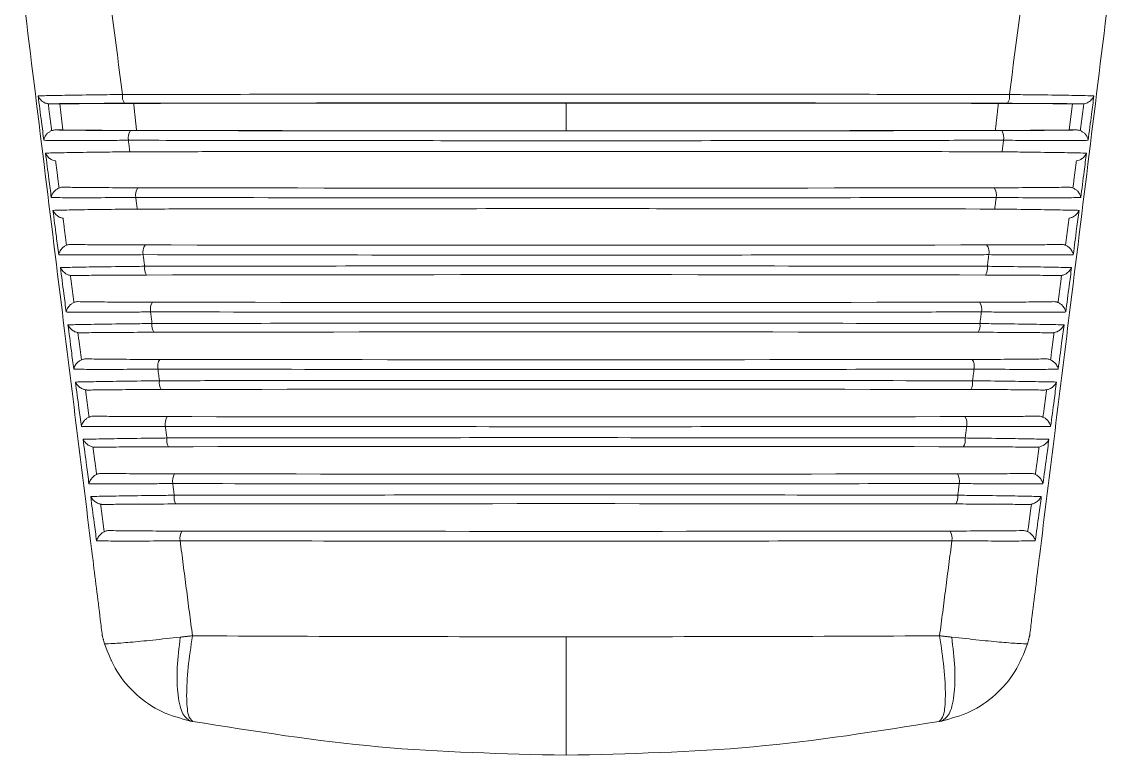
# Model space of a CAD drawing. Extents: x 12.1 to 108.7, y 1 to 80.4.
# Drawn here: x 47.274 to 48.453, y 27.571 to 28.366 of the extents above; entities that cross this region are included whole.
import ezdxf

# ---------------------------------------------------------------- set-up
doc = ezdxf.new("R2010")
doc.units = 0
doc.header["$MEASUREMENT"] = 0
doc.linetypes.add('SLD-Solid', pattern=[0])
doc.layers.add('OBJECT', color=7, linetype='CONTINUOUS')

msp = doc.modelspace()

# ---------------------------------------------------------------- linework, layer by layer
at = {"layer": 'OBJECT', "linetype": 'SLD-Solid', "lineweight": 15}
for p, q in [((47.3151, 28.2766), (47.3041, 28.2766)), ((47.3185, 28.2484), (47.3151, 28.2766)), ((48.4086, 28.2484), (48.4121, 28.2766)), ((48.4121, 28.2766), (48.4231, 28.2766)), ((47.3104, 28.2484), (47.3185, 28.2484)), ((48.4168, 28.2484), (48.4086, 28.2484))]:
    msp.add_line(p, q, dxfattribs=at)
for centre, radius, start, end in [((47.3958, 28.2847), 0.0128, 170.5657, 215.0343), ((48.3314, 28.2847), 0.0128, 324.9657, 9.4343), ((47.4039, 28.2398), 0.0146, 147.0153, 190.1327), ((48.3233, 28.2398), 0.0146, 349.8673, 32.9847), ((47.4121, 28.1778), 0.0148, 147.4683, 190.0237), ((48.3151, 28.1778), 0.0148, 349.9763, 32.5317), ((47.4203, 28.1158), 0.015, 147.9249, 189.9126), ((48.3069, 28.1158), 0.015, 350.0874, 32.0751), ((47.4203, 28.0986), 0.0133, 170.8355, 213.6273), ((48.3069, 28.0986), 0.0133, 326.3727, 9.1645), ((47.4285, 28.0539), 0.0152, 148.3852, 189.7992), ((48.2987, 28.0539), 0.0152, 350.2008, 31.6148), ((47.4284, 28.0366), 0.0135, 170.9302, 213.15), ((48.2987, 28.0366), 0.0135, 326.85, 9.0698), ((47.4367, 27.9919), 0.0154, 148.8492, 189.6836), ((48.2905, 27.9919), 0.0154, 350.3164, 31.1508), ((47.4366, 27.9746), 0.0136, 171.0274, 212.6685), ((48.2905, 27.9746), 0.0136, 327.3315, 8.9726), ((47.4449, 27.9299), 0.0156, 149.317, 189.5657), ((48.2823, 27.9299), 0.0156, 350.4343, 30.683), ((47.4448, 27.9126), 0.0138, 171.1271, 212.1828), ((48.2823, 27.9126), 0.0138, 327.8172, 8.8729), ((47.4531, 27.8679), 0.0158, 149.7885, 189.4456), ((48.274, 27.8679), 0.0158, 350.5544, 30.2115), ((47.453, 27.8505), 0.014, 171.2292, 211.693), ((48.2741, 27.8505), 0.014, 328.307, 8.7708), ((47.4614, 27.8059), 0.016, 150.2638, 189.3232), ((48.2658, 27.8059), 0.016, 350.6768, 29.7362)]:
    msp.add_arc(centre, radius, start, end, dxfattribs=at)
for centre, major_axis, start_param, end_param in [((47.8636, 28.2584), (2.2176, 0), 1.353401, 1.788192), ((47.8636, 28.2667), (2.217, 0), 4.497874, 4.926904), ((47.8636, 28.2047), (2.2137, 0), 4.501238, 4.923539), ((47.8636, 28.1427), (2.2105, 0), 4.504611, 4.920167), ((47.8636, 28.0724), (2.2078, 0), 1.363514, 1.778079), ((47.8636, 28.0807), (2.2072, 0), 4.507992, 4.916786), ((47.8636, 28.0104), (2.2046, 0), 1.366901, 1.774692), ((47.8636, 28.0187), (2.204, 0), 4.511381, 4.913397), ((47.8636, 27.9484), (2.2013, 0), 1.370296, 1.771297), ((47.8636, 27.9567), (2.2007, 0), 4.514778, 4.91), ((47.8636, 27.8864), (2.1981, 0), 1.373699, 1.767893), ((47.8636, 27.8947), (2.1975, 0), 4.518183, 4.906595), ((47.8636, 27.8244), (2.1948, 0), 1.377111, 1.764481), ((47.8636, 27.8327), (2.1942, 0), 4.521597, 4.903181)]:
    msp.add_ellipse(centre, major_axis=major_axis, ratio=0.008727, start_param=start_param, end_param=end_param, dxfattribs=at)
for points, knots in [([(47.3303, 28.696), (47.3405, 28.6167), (47.3581, 28.4803), (47.3757, 28.3439), (47.3831, 28.2868)], [0, 0, 0, 0, 0.581449, 1, 1, 1, 1]), ([(48.3968, 28.696), (48.3866, 28.6167), (48.369, 28.4803), (48.3514, 28.3439), (48.344, 28.2868)], [0, 0, 0, 0, 0.581449, 1, 1, 1, 1]), ([(47.3612, 27.7009), (47.3605, 27.7066), (47.357, 27.735), (47.3422, 27.8544), (47.3138, 28.0842), (47.2883, 28.2913), (47.274, 28.4074)], [0, 0, 0, 0, 0.024148, 0.120739, 0.507103, 1, 1, 1, 1]), ([(48.3659, 27.7009), (48.3666, 27.7066), (48.3701, 27.735), (48.3849, 27.8544), (48.4133, 28.0842), (48.4388, 28.2913), (48.4531, 28.4074)], [0, 0, 0, 0, 0.024148, 0.120739, 0.507103, 1, 1, 1, 1]), ([(47.3831, 28.2868), (47.3896, 28.2868), (47.4222, 28.2868), (47.56, 28.2871), (47.7844, 28.2873), (48.0747, 28.2872), (48.2542, 28.2869), (48.344, 28.2868)], [0, 0, 0, 0, 0.020664, 0.103331, 0.434809, 0.717404, 1, 1, 1, 1]), ([(47.2917, 28.2853), (47.2924, 28.2853), (47.2945, 28.2854), (47.3028, 28.2856), (47.3225, 28.286), (47.3524, 28.2864), (47.3742, 28.2867), (47.3831, 28.2868)], [0, 0, 0, 0, 0.0597754, 0.2071609, 0.5014118, 0.7959342, 1, 1, 1, 1]), ([(47.2917, 28.2853), (47.2917, 28.2853), (47.2921, 28.2843), (47.2932, 28.2822), (47.2958, 28.2795), (47.2992, 28.2775), (47.3016, 28.277), (47.3027, 28.2767)], [0, 0, 0, 0, 0.0077445, 0.250695, 0.5703544, 0.8072084, 1, 1, 1, 1]), ([(47.2979, 28.2372), (47.2971, 28.2438), (47.295, 28.2599), (47.2929, 28.2759), (47.2917, 28.2853)], [0, 0, 0, 0, 0.4125571, 1, 1, 1, 1]), ([(47.3853, 28.2773), (47.3734, 28.2773), (47.3498, 28.2772), (47.3201, 28.277), (47.3095, 28.2768), (47.3041, 28.2766)], [0, 0, 0, 0, 0.324207, 0.64849, 1, 1, 1, 1]), ([(47.3151, 28.2766), (47.3226, 28.2767), (47.3377, 28.2769), (47.3677, 28.2771), (47.3879, 28.2772), (47.3952, 28.2772)], [0, 0, 0, 0, 0.390004, 0.779955, 1, 1, 1, 1]), ([(47.8636, 28.2776), (47.7848, 28.2776), (47.6273, 28.2776), (47.4725, 28.2773), (47.3952, 28.2772)], [0, 0, 0, 0, 0.5004912, 1, 1, 1, 1]), ([(47.8636, 28.2776), (47.9424, 28.2776), (48.0999, 28.2776), (48.2547, 28.2773), (48.332, 28.2772)], [0, 0, 0, 0, 0.500491, 1, 1, 1, 1]), ([(48.4121, 28.2766), (48.4045, 28.2767), (48.3894, 28.2769), (48.3594, 28.2771), (48.3392, 28.2772), (48.332, 28.2772)], [0, 0, 0, 0, 0.390004, 0.779955, 1, 1, 1, 1]), ([(48.4231, 28.2766), (48.4182, 28.2767), (48.4084, 28.2769), (48.3797, 28.2772), (48.3549, 28.2772), (48.3419, 28.2773)], [0, 0, 0, 0, 0.320862, 0.641681, 1, 1, 1, 1]), ([(48.344, 28.2868), (48.3505, 28.2867), (48.37, 28.2865), (48.3991, 28.2861), (48.4221, 28.2857), (48.4321, 28.2854), (48.4348, 28.2853), (48.4354, 28.2853)], [0, 0, 0, 0, 0.147376, 0.444496, 0.741154, 0.940222, 1, 1, 1, 1]), ([(48.4245, 28.2767), (48.4245, 28.2767), (48.424, 28.2767), (48.4235, 28.2767), (48.4231, 28.2766)], [0, 0, 0, 0, 0.020265, 1, 1, 1, 1]), ([(48.4245, 28.2767), (48.4255, 28.277), (48.4279, 28.2775), (48.4313, 28.2795), (48.434, 28.2822), (48.4351, 28.2843), (48.4354, 28.2853), (48.4354, 28.2853)], [0, 0, 0, 0, 0.192792, 0.429646, 0.749305, 0.992256, 1, 1, 1, 1]), ([(48.4354, 28.2853), (48.4346, 28.2787), (48.4325, 28.2627), (48.4304, 28.2466), (48.4292, 28.2372)], [0, 0, 0, 0, 0.412557, 1, 1, 1, 1]), ([(47.3064, 28.2477), (47.3054, 28.2472), (47.3035, 28.2462), (47.3008, 28.2438), (47.2988, 28.2408), (47.2981, 28.2384), (47.2979, 28.2373), (47.2979, 28.2372)], [0, 0, 0, 0, 0.199298, 0.397083, 0.7009, 0.992023, 1, 1, 1, 1]), ([(47.3064, 28.2477), (47.3075, 28.248), (47.3088, 28.2484), (47.3102, 28.2484), (47.3104, 28.2484)], [0, 0, 0, 0, 0.843628, 1, 1, 1, 1]), ([(47.3104, 28.2484), (47.3155, 28.2483), (47.3256, 28.2481), (47.3545, 28.2479), (47.3789, 28.2478), (47.3916, 28.2478)], [0, 0, 0, 0, 0.324373, 0.64869, 1, 1, 1, 1]), ([(47.3984, 28.2479), (47.3855, 28.2479), (47.3596, 28.248), (47.3332, 28.2482), (47.3223, 28.2483), (47.3185, 28.2484)], [0, 0, 0, 0, 0.396562, 0.793191, 1, 1, 1, 1]), ([(47.3984, 28.2479), (47.4917, 28.2477), (47.6456, 28.2475), (47.802, 28.2475), (47.8636, 28.2474)], [0, 0, 0, 0, 0.605766, 1, 1, 1, 1]), ([(48.3287, 28.2479), (48.2355, 28.2477), (48.0815, 28.2475), (47.9252, 28.2475), (47.8636, 28.2474)], [0, 0, 0, 0, 0.605766, 1, 1, 1, 1]), ([(48.3287, 28.2479), (48.3417, 28.2479), (48.3676, 28.248), (48.394, 28.2482), (48.4049, 28.2483), (48.4086, 28.2484)], [0, 0, 0, 0, 0.396562, 0.793191, 1, 1, 1, 1]), ([(48.3355, 28.2478), (48.3474, 28.2478), (48.3711, 28.2479), (48.4007, 28.2481), (48.4113, 28.2483), (48.4168, 28.2484)], [0, 0, 0, 0, 0.327832, 0.655734, 1, 1, 1, 1]), ([(48.4168, 28.2484), (48.418, 28.2483), (48.4193, 28.2482), (48.4206, 28.2477), (48.4207, 28.2477)], [0, 0, 0, 0, 0.904059, 1, 1, 1, 1]), ([(48.4292, 28.2372), (48.4292, 28.2373), (48.4291, 28.2384), (48.4284, 28.2408), (48.4264, 28.2438), (48.4237, 28.2462), (48.4217, 28.2472), (48.4207, 28.2477)], [0, 0, 0, 0, 0.0079767, 0.2990998, 0.6029168, 0.8007023, 1, 1, 1, 1]), ([(47.3895, 28.2372), (47.383, 28.2372), (47.3635, 28.237), (47.3342, 28.2369), (47.3113, 28.237), (47.3014, 28.2371), (47.2986, 28.2372), (47.2979, 28.2372)], [0, 0, 0, 0, 0.148503, 0.448596, 0.748256, 0.940444, 1, 1, 1, 1]), ([(48.3376, 28.2372), (48.3311, 28.2372), (48.2985, 28.2372), (48.1607, 28.2369), (47.9383, 28.2367), (47.6525, 28.2368), (47.4772, 28.2371), (47.3895, 28.2372)], [0, 0, 0, 0, 0.020947, 0.104745, 0.44076, 0.72038, 1, 1, 1, 1]), ([(48.4292, 28.2372), (48.4286, 28.2372), (48.4263, 28.2371), (48.4177, 28.237), (48.3976, 28.2369), (48.3677, 28.237), (48.3462, 28.2372), (48.3376, 28.2372)], [0, 0, 0, 0, 0.059553, 0.208066, 0.505163, 0.802607, 1, 1, 1, 1]), ([(47.2997, 28.2233), (47.3004, 28.2233), (47.3027, 28.2234), (47.3113, 28.2236), (47.3314, 28.224), (47.3612, 28.2244), (47.3826, 28.2247), (47.3911, 28.2248)], [0, 0, 0, 0, 0.059495, 0.208459, 0.505892, 0.803608, 1, 1, 1, 1]), ([(47.2997, 28.2233), (47.2998, 28.2233), (47.3001, 28.2224), (47.3012, 28.2203), (47.3037, 28.2177), (47.3072, 28.2155), (47.3096, 28.215), (47.3107, 28.2148)], [0, 0, 0, 0, 0.007812, 0.231081, 0.559204, 0.802812, 1, 1, 1, 1]), ([(47.306, 28.1752), (47.3051, 28.1818), (47.303, 28.1979), (47.301, 28.2139), (47.2997, 28.2233)], [0, 0, 0, 0, 0.412528, 1, 1, 1, 1]), ([(47.3911, 28.2248), (47.3976, 28.2248), (47.4302, 28.2248), (47.5681, 28.2251), (47.7899, 28.2252), (48.0746, 28.2252), (48.2489, 28.2249), (48.336, 28.2248)], [0, 0, 0, 0, 0.021019, 0.105106, 0.44228, 0.72114, 1, 1, 1, 1]), ([(48.336, 28.2248), (48.3425, 28.2247), (48.362, 28.2244), (48.3912, 28.224), (48.414, 28.2237), (48.424, 28.2234), (48.4268, 28.2233), (48.4274, 28.2233)], [0, 0, 0, 0, 0.1489543, 0.4492607, 0.7491001, 0.9405021, 1, 1, 1, 1]), ([(48.4165, 28.2148), (48.4176, 28.215), (48.42, 28.2155), (48.4234, 28.2177), (48.426, 28.2203), (48.4271, 28.2224), (48.4274, 28.2233), (48.4274, 28.2233)], [0, 0, 0, 0, 0.197188, 0.440796, 0.768919, 0.992188, 1, 1, 1, 1]), ([(48.4274, 28.2233), (48.4266, 28.2167), (48.4245, 28.2007), (48.4224, 28.1846), (48.4212, 28.1752)], [0, 0, 0, 0, 0.412528, 1, 1, 1, 1]), ([(47.3144, 28.1856), (47.3134, 28.1851), (47.3113, 28.184), (47.3084, 28.1812), (47.3067, 28.1782), (47.3061, 28.1761), (47.306, 28.1753), (47.306, 28.1752)], [0, 0, 0, 0, 0.203476, 0.450054, 0.773099, 0.991938, 1, 1, 1, 1]), ([(47.3144, 28.1856), (47.3156, 28.1859), (47.3169, 28.1864), (47.3183, 28.1864), (47.3186, 28.1864)], [0, 0, 0, 0, 0.835977, 1, 1, 1, 1]), ([(47.3186, 28.1864), (47.3238, 28.1863), (47.3343, 28.1861), (47.3633, 28.1859), (47.3873, 28.1858), (47.3996, 28.1858)], [0, 0, 0, 0, 0.3284365, 0.6568141, 1, 1, 1, 1]), ([(48.3275, 28.1858), (48.3394, 28.1858), (48.3632, 28.1859), (48.3924, 28.1861), (48.4032, 28.1863), (48.4086, 28.1864)], [0, 0, 0, 0, 0.331872, 0.663815, 1, 1, 1, 1]), ([(48.4086, 28.1864), (48.4098, 28.1863), (48.4112, 28.1862), (48.4125, 28.1857), (48.4127, 28.1856)], [0, 0, 0, 0, 0.873708, 1, 1, 1, 1]), ([(48.4212, 28.1752), (48.4212, 28.1753), (48.421, 28.1763), (48.4204, 28.1786), (48.4184, 28.1816), (48.4157, 28.1841), (48.4137, 28.1851), (48.4127, 28.1856)], [0, 0, 0, 0, 0.00806, 0.282725, 0.593802, 0.796123, 1, 1, 1, 1]), ([(47.3975, 28.1752), (47.391, 28.1752), (47.3715, 28.1751), (47.3422, 28.1749), (47.3194, 28.175), (47.3095, 28.1751), (47.3067, 28.1752), (47.306, 28.1752)], [0, 0, 0, 0, 0.1501359, 0.4535307, 0.7564878, 0.9407209, 1, 1, 1, 1]), ([(48.3296, 28.1752), (48.3231, 28.1752), (48.2905, 28.1752), (48.1525, 28.175), (47.9328, 28.1748), (47.6526, 28.1749), (47.4825, 28.1751), (47.3975, 28.1752)], [0, 0, 0, 0, 0.021311, 0.106568, 0.448432, 0.724216, 1, 1, 1, 1]), ([(48.4212, 28.1752), (48.4205, 28.1752), (48.4181, 28.1751), (48.4092, 28.175), (48.3887, 28.1749), (48.3589, 28.175), (48.3378, 28.1752), (48.3296, 28.1752)], [0, 0, 0, 0, 0.059276, 0.209421, 0.509831, 0.810598, 1, 1, 1, 1]), ([(47.3078, 28.1613), (47.3085, 28.1613), (47.3109, 28.1614), (47.3198, 28.1616), (47.3403, 28.162), (47.3701, 28.1624), (47.3911, 28.1626), (47.3991, 28.1627)], [0, 0, 0, 0, 0.059218, 0.209832, 0.510595, 0.811653, 1, 1, 1, 1]), ([(47.3078, 28.1613), (47.3078, 28.1613), (47.3081, 28.1605), (47.3092, 28.1585), (47.3117, 28.1558), (47.3151, 28.1536), (47.3176, 28.153), (47.3187, 28.1528)], [0, 0, 0, 0, 0.0078827, 0.210618, 0.5474526, 0.7981654, 1, 1, 1, 1]), ([(47.3141, 28.1132), (47.3132, 28.1198), (47.3111, 28.1359), (47.309, 28.1519), (47.3078, 28.1613)], [0, 0, 0, 0, 0.412497, 1, 1, 1, 1]), ([(47.3991, 28.1627), (47.4057, 28.1627), (47.4383, 28.1628), (47.5762, 28.163), (47.7954, 28.1632), (48.0746, 28.1631), (48.2435, 28.1629), (48.328, 28.1627)], [0, 0, 0, 0, 0.021386, 0.106942, 0.450009, 0.725005, 1, 1, 1, 1]), ([(48.328, 28.1627), (48.3345, 28.1627), (48.354, 28.1624), (48.3833, 28.162), (48.4059, 28.1616), (48.4158, 28.1614), (48.4187, 28.1613), (48.4194, 28.1613)], [0, 0, 0, 0, 0.150605, 0.454244, 0.75741, 0.940779, 1, 1, 1, 1]), ([(48.4085, 28.1528), (48.4096, 28.153), (48.412, 28.1536), (48.4155, 28.1558), (48.418, 28.1585), (48.419, 28.1605), (48.4193, 28.1613), (48.4194, 28.1613)], [0, 0, 0, 0, 0.201835, 0.452547, 0.789382, 0.992117, 1, 1, 1, 1]), ([(48.4194, 28.1613), (48.4185, 28.1547), (48.4164, 28.1387), (48.4143, 28.1226), (48.4131, 28.1132)], [0, 0, 0, 0, 0.412497, 1, 1, 1, 1]), ([(47.3225, 28.1235), (47.3215, 28.123), (47.3193, 28.1219), (47.3165, 28.1191), (47.3147, 28.1161), (47.3142, 28.114), (47.3141, 28.1133), (47.3141, 28.1132)], [0, 0, 0, 0, 0.207488, 0.460443, 0.790805, 0.99185, 1, 1, 1, 1]), ([(47.3225, 28.1235), (47.3225, 28.1235), (47.3236, 28.124), (47.3251, 28.1244), (47.3266, 28.1244), (47.3268, 28.1244)], [0, 0, 0, 0, 0.0224973, 0.8280924, 1, 1, 1, 1]), ([(47.3268, 28.1244), (47.3322, 28.1243), (47.3431, 28.1241), (47.3721, 28.1239), (47.3957, 28.1238), (47.4076, 28.1238)], [0, 0, 0, 0, 0.332714, 0.665366, 1, 1, 1, 1]), ([(48.3196, 28.1238), (48.3315, 28.1238), (48.3553, 28.1239), (48.3842, 28.1241), (48.395, 28.1243), (48.4003, 28.1244)], [0, 0, 0, 0, 0.336123, 0.672318, 1, 1, 1, 1]), ([(48.4003, 28.1244), (48.4016, 28.1243), (48.4031, 28.1242), (48.4045, 28.1236), (48.4047, 28.1235)], [0, 0, 0, 0, 0.845441, 1, 1, 1, 1]), ([(48.4131, 28.1132), (48.4131, 28.1133), (48.413, 28.114), (48.4124, 28.1161), (48.4107, 28.1191), (48.4079, 28.1219), (48.4057, 28.123), (48.4047, 28.1235)], [0, 0, 0, 0, 0.00815, 0.206907, 0.537753, 0.791262, 1, 1, 1, 1]), ([(47.4055, 28.1133), (47.399, 28.1132), (47.3795, 28.1131), (47.3501, 28.113), (47.3276, 28.113), (47.3176, 28.1131), (47.3148, 28.1132), (47.3141, 28.1132)], [0, 0, 0, 0, 0.1518446, 0.4586955, 0.7651034, 0.9409947, 1, 1, 1, 1]), ([(48.3216, 28.1133), (48.3151, 28.1133), (48.2825, 28.1132), (48.1444, 28.113), (47.9274, 28.1128), (47.6526, 28.1129), (47.4879, 28.1131), (47.4055, 28.1133)], [0, 0, 0, 0, 0.0216883, 0.1084547, 0.4563731, 0.7281866, 1, 1, 1, 1]), ([(48.4131, 28.1132), (48.4124, 28.1132), (48.4098, 28.1131), (48.4007, 28.113), (48.3797, 28.113), (48.35, 28.1131), (48.3293, 28.1132), (48.3216, 28.1133)], [0, 0, 0, 0, 0.059002, 0.210856, 0.514734, 0.81898, 1, 1, 1, 1]), ([(47.3159, 28.0993), (47.3166, 28.0993), (47.3192, 28.0994), (47.3283, 28.0996), (47.3493, 28.1), (47.3789, 28.1004), (47.3995, 28.1006), (47.4071, 28.1007)], [0, 0, 0, 0, 0.058943, 0.211285, 0.515535, 0.820092, 1, 1, 1, 1]), ([(47.3159, 28.0993), (47.3159, 28.0993), (47.3162, 28.0986), (47.3172, 28.0966), (47.3196, 28.094), (47.3232, 28.0917), (47.3256, 28.0911), (47.3267, 28.0908)], [0, 0, 0, 0, 0.007956, 0.189278, 0.535067, 0.793252, 1, 1, 1, 1]), ([(47.3222, 28.0512), (47.3213, 28.0578), (47.3192, 28.0739), (47.3171, 28.0899), (47.3159, 28.0993)], [0, 0, 0, 0, 0.412464, 1, 1, 1, 1]), ([(47.4071, 28.1007), (47.4137, 28.1007), (47.4463, 28.1008), (47.5844, 28.101), (47.8009, 28.1012), (48.0745, 28.1011), (48.2382, 28.1008), (48.32, 28.1007)], [0, 0, 0, 0, 0.021766, 0.108843, 0.45801, 0.729005, 1, 1, 1, 1]), ([(48.32, 28.1007), (48.3265, 28.1006), (48.346, 28.1004), (48.3754, 28.1), (48.3978, 28.0996), (48.4077, 28.0994), (48.4105, 28.0993), (48.4113, 28.0993)], [0, 0, 0, 0, 0.152333, 0.459461, 0.766109, 0.941054, 1, 1, 1, 1]), ([(48.4004, 28.0908), (48.4015, 28.0911), (48.404, 28.0917), (48.4075, 28.094), (48.4099, 28.0966), (48.411, 28.0986), (48.4112, 28.0993), (48.4113, 28.0993)], [0, 0, 0, 0, 0.206748, 0.464933, 0.810722, 0.992044, 1, 1, 1, 1]), ([(48.4113, 28.0993), (48.4104, 28.0927), (48.4083, 28.0767), (48.4062, 28.0606), (48.405, 28.0512)], [0, 0, 0, 0, 0.412464, 1, 1, 1, 1]), ([(47.4092, 28.0912), (47.3973, 28.0912), (47.3736, 28.0911), (47.3447, 28.0909), (47.3339, 28.0907), (47.3286, 28.0906)], [0, 0, 0, 0, 0.336461, 0.673003, 1, 1, 1, 1]), ([(48.3985, 28.0906), (48.3931, 28.0907), (48.3822, 28.0909), (48.3533, 28.0911), (48.3297, 28.0912), (48.318, 28.0912)], [0, 0, 0, 0, 0.333137, 0.666224, 1, 1, 1, 1]), ([(48.4004, 28.0908), (48.4003, 28.0908), (48.3996, 28.0907), (48.399, 28.0907), (48.3985, 28.0906)], [0, 0, 0, 0, 0.214161, 1, 1, 1, 1]), ([(47.3306, 28.0615), (47.3296, 28.0609), (47.3274, 28.0598), (47.3245, 28.0569), (47.3228, 28.054), (47.3223, 28.052), (47.3222, 28.0513), (47.3222, 28.0512)], [0, 0, 0, 0, 0.211698, 0.471304, 0.809147, 0.991758, 1, 1, 1, 1]), ([(47.4135, 28.0513), (47.4071, 28.0512), (47.3875, 28.0511), (47.358, 28.051), (47.3357, 28.051), (47.3258, 28.0511), (47.3229, 28.0512), (47.3222, 28.0512)], [0, 0, 0, 0, 0.153635, 0.464106, 0.774128, 0.941266, 1, 1, 1, 1]), ([(47.3306, 28.0615), (47.3306, 28.0615), (47.3318, 28.062), (47.3333, 28.0624), (47.3348, 28.0624), (47.3351, 28.0624)], [0, 0, 0, 0, 0.043931, 0.819919, 1, 1, 1, 1]), ([(47.3351, 28.0624), (47.3407, 28.0623), (47.3519, 28.0621), (47.381, 28.0619), (47.4042, 28.0618), (47.4156, 28.0618)], [0, 0, 0, 0, 0.337221, 0.67438, 1, 1, 1, 1]), ([(48.3136, 28.0513), (48.3071, 28.0513), (48.2744, 28.0512), (48.1363, 28.051), (47.9219, 28.0508), (47.6527, 28.0509), (47.4933, 28.0512), (47.4135, 28.0513)], [0, 0, 0, 0, 0.022079, 0.110408, 0.464597, 0.732298, 1, 1, 1, 1]), ([(48.3116, 28.0618), (48.3235, 28.0618), (48.3473, 28.0619), (48.376, 28.0621), (48.3868, 28.0623), (48.3921, 28.0624)], [0, 0, 0, 0, 0.340601, 0.681276, 1, 1, 1, 1]), ([(48.405, 28.0512), (48.4042, 28.0512), (48.4015, 28.0511), (48.3921, 28.051), (48.3707, 28.051), (48.3411, 28.0511), (48.3209, 28.0512), (48.3136, 28.0513)], [0, 0, 0, 0, 0.0587313, 0.2123743, 0.5198866, 0.8277774, 1, 1, 1, 1]), ([(48.3921, 28.0624), (48.3934, 28.0623), (48.3949, 28.0622), (48.3963, 28.0616), (48.3966, 28.0615)], [0, 0, 0, 0, 0.81911, 1, 1, 1, 1]), ([(48.405, 28.0512), (48.405, 28.0513), (48.4048, 28.052), (48.4043, 28.0539), (48.4026, 28.0569), (48.3998, 28.0597), (48.3976, 28.0609), (48.3966, 28.0615)], [0, 0, 0, 0, 0.008242, 0.187016, 0.525647, 0.786187, 1, 1, 1, 1]), ([(47.324, 28.0373), (47.3248, 28.0373), (47.3275, 28.0374), (47.3369, 28.0376), (47.3583, 28.038), (47.3878, 28.0384), (47.408, 28.0386), (47.4152, 28.0387)], [0, 0, 0, 0, 0.058671, 0.212823, 0.520728, 0.828954, 1, 1, 1, 1]), ([(47.324, 28.0373), (47.324, 28.0373), (47.3243, 28.0367), (47.3253, 28.0348), (47.3276, 28.0322), (47.3312, 28.0298), (47.3337, 28.0291), (47.3348, 28.0288)], [0, 0, 0, 0, 0.008033, 0.167032, 0.522009, 0.788055, 1, 1, 1, 1]), ([(47.3304, 27.9892), (47.3295, 27.9958), (47.3274, 28.0119), (47.3253, 28.0279), (47.324, 28.0373)], [0, 0, 0, 0, 0.41243, 1, 1, 1, 1]), ([(47.4172, 28.0292), (47.4053, 28.0292), (47.3815, 28.0291), (47.353, 28.0289), (47.3421, 28.0287), (47.3369, 28.0286)], [0, 0, 0, 0, 0.340986, 0.682054, 1, 1, 1, 1]), ([(47.4152, 28.0387), (47.4217, 28.0387), (47.4544, 28.0388), (47.5925, 28.039), (47.8064, 28.0391), (48.0745, 28.0391), (48.2328, 28.0388), (48.312, 28.0387)], [0, 0, 0, 0, 0.02216, 0.110812, 0.466297, 0.733148, 1, 1, 1, 1]), ([(48.3902, 28.0286), (48.3846, 28.0287), (48.3734, 28.0289), (48.3444, 28.0291), (48.3213, 28.0292), (48.31, 28.0292)], [0, 0, 0, 0, 0.3376749, 0.6752967, 1, 1, 1, 1]), ([(48.312, 28.0387), (48.3185, 28.0386), (48.338, 28.0384), (48.3674, 28.038), (48.3897, 28.0376), (48.3995, 28.0374), (48.4024, 28.0373), (48.4031, 28.0373)], [0, 0, 0, 0, 0.1541433, 0.4649259, 0.7752227, 0.941326, 1, 1, 1, 1]), ([(48.3923, 28.0288), (48.3921, 28.0288), (48.3915, 28.0287), (48.3908, 28.0287), (48.3902, 28.0286)], [0, 0, 0, 0, 0.25744, 1, 1, 1, 1]), ([(48.3923, 28.0288), (48.3934, 28.0291), (48.396, 28.0298), (48.3995, 28.0322), (48.4019, 28.0348), (48.4029, 28.0367), (48.4031, 28.0373), (48.4031, 28.0373)], [0, 0, 0, 0, 0.211945, 0.477991, 0.832968, 0.991967, 1, 1, 1, 1]), ([(48.4031, 28.0373), (48.4023, 28.0307), (48.4001, 28.0147), (48.398, 27.9986), (48.3968, 27.9892)], [0, 0, 0, 0, 0.41243, 1, 1, 1, 1]), ([(47.3387, 27.9994), (47.3377, 27.9989), (47.3355, 27.9976), (47.3326, 27.9947), (47.331, 27.9918), (47.3305, 27.9899), (47.3304, 27.9893), (47.3304, 27.9892)], [0, 0, 0, 0, 0.216117, 0.482661, 0.828146, 0.991661, 1, 1, 1, 1]), ([(47.3387, 27.9994), (47.3388, 27.9994), (47.34, 28), (47.3416, 28.0003), (47.3431, 28.0004), (47.3434, 28.0004)], [0, 0, 0, 0, 0.063516, 0.811443, 1, 1, 1, 1]), ([(47.3434, 28.0004), (47.3492, 28.0003), (47.3608, 28.0001), (47.3899, 27.9999), (47.4126, 27.9998), (47.4235, 27.9998)], [0, 0, 0, 0, 0.341978, 0.683892, 1, 1, 1, 1]), ([(48.3036, 27.9998), (48.3155, 27.9998), (48.3394, 27.9999), (48.3677, 28.0001), (48.3786, 28.0003), (48.3838, 28.0004)], [0, 0, 0, 0, 0.345325, 0.690725, 1, 1, 1, 1]), ([(48.3838, 28.0004), (48.3851, 28.0003), (48.3867, 28.0002), (48.3882, 27.9995), (48.3885, 27.9994)], [0, 0, 0, 0, 0.794582, 1, 1, 1, 1]), ([(48.3968, 27.9892), (48.3968, 27.9893), (48.3967, 27.9899), (48.3962, 27.9918), (48.3945, 27.9947), (48.3917, 27.9976), (48.3895, 27.9988), (48.3885, 27.9994)], [0, 0, 0, 0, 0.008339, 0.166404, 0.51297, 0.780848, 1, 1, 1, 1]), ([(47.4215, 27.9893), (47.4151, 27.9892), (47.3954, 27.9891), (47.3659, 27.989), (47.3439, 27.989), (47.334, 27.9892), (47.3311, 27.9892), (47.3304, 27.9892)], [0, 0, 0, 0, 0.155511, 0.469779, 0.783591, 0.941534, 1, 1, 1, 1]), ([(48.3056, 27.9893), (48.2991, 27.9893), (48.2664, 27.9892), (48.1282, 27.989), (47.9164, 27.9889), (47.6527, 27.9889), (47.4986, 27.9892), (47.4215, 27.9893)], [0, 0, 0, 0, 0.0224838, 0.112433, 0.473119, 0.7365595, 1, 1, 1, 1]), ([(48.3968, 27.9892), (48.396, 27.9892), (48.3932, 27.9892), (48.3835, 27.989), (48.3617, 27.989), (48.3322, 27.9891), (48.3124, 27.9892), (48.3056, 27.9893)], [0, 0, 0, 0, 0.058463, 0.213983, 0.525307, 0.837021, 1, 1, 1, 1]), ([(47.3322, 27.9753), (47.333, 27.9753), (47.3358, 27.9754), (47.3456, 27.9756), (47.3673, 27.976), (47.3967, 27.9764), (47.4164, 27.9766), (47.4232, 27.9767)], [0, 0, 0, 0, 0.058402, 0.214452, 0.526193, 0.838268, 1, 1, 1, 1]), ([(47.3322, 27.9753), (47.3322, 27.9753), (47.3324, 27.9748), (47.3334, 27.9729), (47.3357, 27.9704), (47.3393, 27.9679), (47.3418, 27.9672), (47.343, 27.9669)], [0, 0, 0, 0, 0.008114, 0.14385, 0.508241, 0.782554, 1, 1, 1, 1]), ([(47.3386, 27.9272), (47.3377, 27.9338), (47.3356, 27.9499), (47.3334, 27.9659), (47.3322, 27.9753)], [0, 0, 0, 0, 0.412394, 1, 1, 1, 1]), ([(47.4232, 27.9767), (47.4297, 27.9767), (47.4624, 27.9768), (47.6006, 27.977), (47.8119, 27.9771), (48.0744, 27.977), (48.2275, 27.9768), (48.304, 27.9767)], [0, 0, 0, 0, 0.0225677, 0.1128523, 0.4748855, 0.7374427, 1, 1, 1, 1]), ([(48.304, 27.9767), (48.3105, 27.9766), (48.3301, 27.9764), (48.3595, 27.976), (48.3815, 27.9756), (48.3913, 27.9754), (48.3942, 27.9753), (48.3949, 27.9753)], [0, 0, 0, 0, 0.156042, 0.470658, 0.784781, 0.941595, 1, 1, 1, 1]), ([(48.3842, 27.9669), (48.3853, 27.9672), (48.3879, 27.9679), (48.3915, 27.9704), (48.3937, 27.9729), (48.3947, 27.9748), (48.3949, 27.9753), (48.3949, 27.9753)], [0, 0, 0, 0, 0.2174464, 0.4917592, 0.85615, 0.9918861, 1, 1, 1, 1]), ([(48.3949, 27.9753), (48.3941, 27.9687), (48.392, 27.9527), (48.3898, 27.9366), (48.3886, 27.9272)], [0, 0, 0, 0, 0.412394, 1, 1, 1, 1]), ([(47.4252, 27.9672), (47.4133, 27.9672), (47.3895, 27.9671), (47.3613, 27.9669), (47.3504, 27.9667), (47.3452, 27.9666)], [0, 0, 0, 0, 0.3457611, 0.6916049, 1, 1, 1, 1]), ([(48.3819, 27.9666), (48.3761, 27.9667), (48.3645, 27.9669), (48.3355, 27.9671), (48.3128, 27.9672), (48.302, 27.9672)], [0, 0, 0, 0, 0.342466, 0.684876, 1, 1, 1, 1]), ([(48.3842, 27.9669), (48.384, 27.9668), (48.3832, 27.9667), (48.3825, 27.9667), (48.3819, 27.9666)], [0, 0, 0, 0, 0.293665, 1, 1, 1, 1]), ([(47.3469, 27.9373), (47.3459, 27.9368), (47.3436, 27.9355), (47.3408, 27.9325), (47.3392, 27.9297), (47.3387, 27.9278), (47.3386, 27.9273), (47.3386, 27.9272)], [0, 0, 0, 0, 0.220758, 0.494543, 0.847827, 0.99156, 1, 1, 1, 1]), ([(47.3469, 27.9373), (47.347, 27.9374), (47.3482, 27.9379), (47.3499, 27.9383), (47.3514, 27.9384), (47.3517, 27.9384)], [0, 0, 0, 0, 0.081377, 0.802653, 1, 1, 1, 1]), ([(47.3517, 27.9384), (47.3577, 27.9383), (47.3697, 27.9381), (47.3988, 27.9379), (47.4211, 27.9379), (47.4315, 27.9378)], [0, 0, 0, 0, 0.347005, 0.693943, 1, 1, 1, 1]), ([(48.2956, 27.9378), (48.3076, 27.9379), (48.3315, 27.9379), (48.3594, 27.9381), (48.3704, 27.9383), (48.3754, 27.9384)], [0, 0, 0, 0, 0.350315, 0.700707, 1, 1, 1, 1]), ([(48.3754, 27.9384), (48.3767, 27.9383), (48.3784, 27.9381), (48.3799, 27.9375), (48.3803, 27.9373)], [0, 0, 0, 0, 0.771743, 1, 1, 1, 1]), ([(48.3886, 27.9272), (48.3886, 27.9273), (48.3885, 27.9278), (48.388, 27.9296), (48.3864, 27.9325), (48.3836, 27.9355), (48.3813, 27.9368), (48.3803, 27.9373)], [0, 0, 0, 0, 0.00844, 0.145047, 0.499694, 0.77523, 1, 1, 1, 1]), ([(47.4296, 27.9273), (47.4231, 27.9273), (47.4034, 27.9271), (47.3739, 27.927), (47.352, 27.927), (47.3422, 27.9272), (47.3394, 27.9272), (47.3386, 27.9272)], [0, 0, 0, 0, 0.1574812, 0.475733, 0.7935242, 0.9417988, 1, 1, 1, 1]), ([(48.2976, 27.9273), (48.2911, 27.9273), (48.2583, 27.9272), (48.1201, 27.927), (47.9109, 27.9269), (47.6528, 27.927), (47.504, 27.9272), (47.4296, 27.9273)], [0, 0, 0, 0, 0.022904, 0.114532, 0.481956, 0.740978, 1, 1, 1, 1]), ([(48.3886, 27.9272), (48.3878, 27.9272), (48.3848, 27.9272), (48.3748, 27.927), (48.3526, 27.927), (48.3233, 27.9271), (48.3039, 27.9273), (48.2976, 27.9273)], [0, 0, 0, 0, 0.058198, 0.215687, 0.5310141, 0.8467421, 1, 1, 1, 1]), ([(47.3404, 27.9133), (47.3412, 27.9133), (47.3442, 27.9134), (47.3543, 27.9136), (47.3764, 27.914), (47.4057, 27.9144), (47.4249, 27.9146), (47.4312, 27.9147)], [0, 0, 0, 0, 0.058136, 0.2161789, 0.5319488, 0.8480674, 1, 1, 1, 1]), ([(47.3404, 27.9133), (47.3404, 27.9133), (47.3406, 27.9129), (47.3416, 27.9111), (47.3438, 27.9085), (47.3474, 27.906), (47.35, 27.9052), (47.3511, 27.9049)], [0, 0, 0, 0, 0.008198, 0.119701, 0.493719, 0.776727, 1, 1, 1, 1]), ([(47.3468, 27.8652), (47.3459, 27.8718), (47.3438, 27.8879), (47.3417, 27.9039), (47.3404, 27.9133)], [0, 0, 0, 0, 0.412356, 1, 1, 1, 1]), ([(47.4312, 27.9147), (47.4377, 27.9147), (47.4704, 27.9147), (47.6087, 27.915), (47.8173, 27.9151), (48.0744, 27.915), (48.2221, 27.9148), (48.296, 27.9147)], [0, 0, 0, 0, 0.022991, 0.114968, 0.483793, 0.741897, 1, 1, 1, 1]), ([(48.296, 27.9147), (48.3025, 27.9146), (48.3221, 27.9144), (48.3516, 27.914), (48.3733, 27.9136), (48.3831, 27.9134), (48.3859, 27.9133), (48.3867, 27.9133)], [0, 0, 0, 0, 0.158035, 0.476676, 0.794816, 0.941861, 1, 1, 1, 1]), ([(48.376, 27.9049), (48.3772, 27.9052), (48.3798, 27.906), (48.3834, 27.9085), (48.3856, 27.9111), (48.3865, 27.9129), (48.3867, 27.9133), (48.3867, 27.9133)], [0, 0, 0, 0, 0.223273, 0.506281, 0.880299, 0.991802, 1, 1, 1, 1]), ([(48.3867, 27.9133), (48.3859, 27.9067), (48.3837, 27.8907), (48.3816, 27.8746), (48.3803, 27.8652)], [0, 0, 0, 0, 0.4123561, 1, 1, 1, 1]), ([(47.4331, 27.9052), (47.4212, 27.9052), (47.3974, 27.9051), (47.3695, 27.9049), (47.3586, 27.9047), (47.3536, 27.9046)], [0, 0, 0, 0, 0.350806, 0.701696, 1, 1, 1, 1]), ([(48.3736, 27.9046), (48.3676, 27.9047), (48.3555, 27.9049), (48.3266, 27.9051), (48.3044, 27.9052), (48.294, 27.9052)], [0, 0, 0, 0, 0.347531, 0.695003, 1, 1, 1, 1]), ([(48.376, 27.9049), (48.3757, 27.9048), (48.3749, 27.9047), (48.3741, 27.9047), (48.3736, 27.9046)], [0, 0, 0, 0, 0.324163, 1, 1, 1, 1]), ([(47.3551, 27.8752), (47.3541, 27.8747), (47.3518, 27.8734), (47.349, 27.8703), (47.3474, 27.8675), (47.3469, 27.8657), (47.3468, 27.8653), (47.3468, 27.8652)], [0, 0, 0, 0, 0.225635, 0.506976, 0.868217, 0.991454, 1, 1, 1, 1]), ([(47.3551, 27.8752), (47.3552, 27.8753), (47.3565, 27.8759), (47.3582, 27.8763), (47.3598, 27.8764), (47.3601, 27.8764)], [0, 0, 0, 0, 0.097628, 0.793536, 1, 1, 1, 1]), ([(47.3601, 27.8764), (47.3663, 27.8763), (47.3787, 27.8761), (47.4077, 27.8759), (47.4295, 27.8759), (47.4395, 27.8758)], [0, 0, 0, 0, 0.352325, 0.704581, 1, 1, 1, 1]), ([(48.2877, 27.8758), (48.2996, 27.8759), (48.3235, 27.8759), (48.3511, 27.8761), (48.3621, 27.8763), (48.367, 27.8764)], [0, 0, 0, 0, 0.355595, 0.711266, 1, 1, 1, 1]), ([(48.367, 27.8764), (48.3683, 27.8763), (48.3701, 27.8761), (48.3717, 27.8754), (48.3721, 27.8752)], [0, 0, 0, 0, 0.750494, 1, 1, 1, 1]), ([(48.3803, 27.8652), (48.3803, 27.8653), (48.3802, 27.8657), (48.3797, 27.8675), (48.3782, 27.8702), (48.3754, 27.8733), (48.3731, 27.8747), (48.3721, 27.8752)], [0, 0, 0, 0, 0.008547, 0.122921, 0.485786, 0.769314, 1, 1, 1, 1]), ([(47.4376, 27.8653), (47.4311, 27.8653), (47.4114, 27.8651), (47.3818, 27.865), (47.3602, 27.8651), (47.3504, 27.8652), (47.3477, 27.8652), (47.3468, 27.8652)], [0, 0, 0, 0, 0.1595513, 0.4819901, 0.8039617, 0.9420605, 1, 1, 1, 1]), ([(48.2896, 27.8653), (48.283, 27.8653), (48.2503, 27.8653), (48.1119, 27.8651), (47.9055, 27.8649), (47.6528, 27.865), (47.5093, 27.8652), (47.4376, 27.8653)], [0, 0, 0, 0, 0.023339, 0.116711, 0.491126, 0.745563, 1, 1, 1, 1]), ([(48.3803, 27.8652), (48.3795, 27.8652), (48.3764, 27.8652), (48.3661, 27.8651), (48.3435, 27.865), (48.3143, 27.8651), (48.2954, 27.8653), (48.2896, 27.8653)], [0, 0, 0, 0, 0.057936, 0.217495, 0.537029, 0.856977, 1, 1, 1, 1]), ([(47.3487, 27.8513), (47.3495, 27.8513), (47.3526, 27.8514), (47.363, 27.8516), (47.3856, 27.852), (47.4147, 27.8524), (47.4334, 27.8526), (47.4392, 27.8527)], [0, 0, 0, 0, 0.057873, 0.218011, 0.538018, 0.858388, 1, 1, 1, 1]), ([(47.3487, 27.8513), (47.3487, 27.8513), (47.3489, 27.8509), (47.3498, 27.8493), (47.3519, 27.8467), (47.3556, 27.8441), (47.3582, 27.8433), (47.3594, 27.8429)], [0, 0, 0, 0, 0.008287, 0.094553, 0.478398, 0.770552, 1, 1, 1, 1]), ([(47.3551, 27.8032), (47.3542, 27.8098), (47.3521, 27.8259), (47.3499, 27.8419), (47.3487, 27.8513)], [0, 0, 0, 0, 0.412316, 1, 1, 1, 1]), ([(47.4392, 27.8527), (47.4457, 27.8527), (47.4785, 27.8527), (47.6169, 27.8529), (47.8228, 27.8531), (48.0743, 27.853), (48.2167, 27.8528), (48.288, 27.8527)], [0, 0, 0, 0, 0.02343, 0.1171646, 0.4930376, 0.7465188, 1, 1, 1, 1]), ([(48.288, 27.8527), (48.2945, 27.8526), (48.3141, 27.8524), (48.3437, 27.852), (48.3652, 27.8516), (48.3749, 27.8514), (48.3776, 27.8513), (48.3785, 27.8513)], [0, 0, 0, 0, 0.16013, 0.483001, 0.805363, 0.942123, 1, 1, 1, 1]), ([(48.3678, 27.8429), (48.369, 27.8433), (48.3716, 27.8441), (48.3752, 27.8467), (48.3774, 27.8493), (48.3783, 27.8509), (48.3785, 27.8513), (48.3785, 27.8513)], [0, 0, 0, 0, 0.229448, 0.521602, 0.905447, 0.991713, 1, 1, 1, 1]), ([(48.3785, 27.8513), (48.3776, 27.8447), (48.3754, 27.8287), (48.3733, 27.8127), (48.372, 27.8032)], [0, 0, 0, 0, 0.412316, 1, 1, 1, 1]), ([(47.4411, 27.8432), (47.4292, 27.8432), (47.4053, 27.8431), (47.3778, 27.8429), (47.3669, 27.8427), (47.362, 27.8426)], [0, 0, 0, 0, 0.356145, 0.712376, 1, 1, 1, 1]), ([(48.3651, 27.8426), (48.3589, 27.8427), (48.3465, 27.8429), (48.3176, 27.8431), (48.2959, 27.8432), (48.286, 27.8432)], [0, 0, 0, 0, 0.352894, 0.705727, 1, 1, 1, 1]), ([(48.3678, 27.8429), (48.3675, 27.8429), (48.3666, 27.8427), (48.3657, 27.8427), (48.3651, 27.8426)], [0, 0, 0, 0, 0.349939, 1, 1, 1, 1]), ([(47.3633, 27.8132), (47.3623, 27.8126), (47.36, 27.8112), (47.3571, 27.808), (47.3557, 27.8053), (47.3552, 27.8036), (47.3551, 27.8033), (47.3551, 27.8032)], [0, 0, 0, 0, 0.2369191, 0.5287875, 0.9000028, 0.9913411, 1, 1, 1, 1]), ([(47.3633, 27.8132), (47.3635, 27.8133), (47.3648, 27.8139), (47.3666, 27.8143), (47.3682, 27.8144), (47.3686, 27.8144)], [0, 0, 0, 0, 0.112372, 0.784075, 1, 1, 1, 1]), ([(47.3686, 27.8144), (47.375, 27.8143), (47.3878, 27.8141), (47.4167, 27.8139), (47.438, 27.8139), (47.4475, 27.8139)], [0, 0, 0, 0, 0.357964, 0.715857, 1, 1, 1, 1]), ([(48.2797, 27.8139), (48.2916, 27.8139), (48.3156, 27.814), (48.3428, 27.8142), (48.3538, 27.8143), (48.3586, 27.8144)], [0, 0, 0, 0, 0.361189, 0.722456, 1, 1, 1, 1]), ([(48.3586, 27.8144), (48.3599, 27.8143), (48.3617, 27.8141), (48.3634, 27.8134), (48.3638, 27.8132)], [0, 0, 0, 0, 0.73075, 1, 1, 1, 1]), ([(48.372, 27.8032), (48.372, 27.8033), (48.3719, 27.8036), (48.3715, 27.8053), (48.37, 27.808), (48.3672, 27.8112), (48.3649, 27.8126), (48.3638, 27.8132)], [0, 0, 0, 0, 0.008659, 0.099997, 0.471213, 0.763081, 1, 1, 1, 1]), ([(47.4456, 27.8033), (47.4391, 27.8033), (47.4194, 27.8031), (47.3897, 27.803), (47.3684, 27.8031), (47.3587, 27.8032), (47.356, 27.8032), (47.3551, 27.8032)], [0, 0, 0, 0, 0.1617292, 0.4885731, 0.814943, 0.9423189, 1, 1, 1, 1]), ([(48.2816, 27.8033), (48.275, 27.8033), (48.2423, 27.8033), (48.1038, 27.8031), (47.9, 27.8029), (47.6528, 27.803), (47.5147, 27.8032), (47.4456, 27.8033)], [0, 0, 0, 0, 0.023792, 0.118973, 0.500647, 0.750324, 1, 1, 1, 1]), ([(48.372, 27.8032), (48.3712, 27.8032), (48.368, 27.8032), (48.3573, 27.8031), (48.3343, 27.803), (48.3053, 27.8032), (48.2869, 27.8033), (48.2816, 27.8033)], [0, 0, 0, 0, 0.057678, 0.219414, 0.543377, 0.867765, 1, 1, 1, 1]), ([(47.4569, 27.6081), (47.4539, 27.6098), (47.4478, 27.6135), (47.4427, 27.6345), (47.4415, 27.6643), (47.4444, 27.6877), (47.4457, 27.699)], [0, 0, 0, 0, 0.241561, 0.5, 0.758439, 1, 1, 1, 1]), ([(47.4593, 27.6076), (47.4575, 27.6092), (47.4538, 27.6125), (47.4521, 27.634), (47.4536, 27.6646), (47.4572, 27.6887), (47.4589, 27.7004)], [0, 0, 0, 0, 0.24117, 0.5, 0.75883, 1, 1, 1, 1]), ([(47.4589, 27.7004), (47.5254, 27.7001), (47.6594, 27.6995), (47.7952, 27.6994), (47.8636, 27.6994)], [0, 0, 0, 0, 0.496376, 1, 1, 1, 1]), ([(48.2683, 27.7004), (48.2017, 27.7001), (48.0677, 27.6995), (47.932, 27.6994), (47.8636, 27.6994)], [0, 0, 0, 0, 0.496376, 1, 1, 1, 1]), ([(47.8636, 27.571), (47.8636, 27.5728), (47.8636, 27.5765), (47.8636, 27.6059), (47.8636, 27.6489), (47.8636, 27.683), (47.8636, 27.6994)], [0, 0, 0, 0, 0.240773, 0.5, 0.759227, 1, 1, 1, 1]), ([(48.2678, 27.6076), (48.2696, 27.6092), (48.2733, 27.6125), (48.2751, 27.634), (48.2736, 27.6646), (48.27, 27.6887), (48.2683, 27.7004)], [0, 0, 0, 0, 0.24117, 0.5, 0.75883, 1, 1, 1, 1]), ([(48.2703, 27.6081), (48.2732, 27.6098), (48.2794, 27.6135), (48.2845, 27.6345), (48.2856, 27.6643), (48.2828, 27.6877), (48.2814, 27.699)], [0, 0, 0, 0, 0.241561, 0.5, 0.758439, 1, 1, 1, 1])]:
    msp.add_open_spline(points, degree=3, knots=knots, dxfattribs=at)
for points, degree in [([(47.3041, 28.2766), (47.3027, 28.2767)], 1), ([(47.3027, 28.2767), (47.3064, 28.2477)], 1), ([(47.3952, 28.2772), (47.3984, 28.2479)], 1), ([(47.8636, 28.2474), (47.8636, 28.2776)], 1), ([(48.332, 28.2772), (48.3287, 28.2479)], 1), ([(48.4207, 28.2477), (48.4245, 28.2767)], 1), ([(47.3895, 28.2372), (47.3911, 28.2248)], 1), ([(48.3376, 28.2372), (48.336, 28.2248)], 1), ([(47.3107, 28.2148), (47.3144, 28.1856)], 1), ([(48.4127, 28.1856), (48.4165, 28.2148)], 1), ([(47.3975, 28.1752), (47.3991, 28.1627)], 1), ([(48.3296, 28.1752), (48.328, 28.1627)], 1), ([(47.3187, 28.1528), (47.3225, 28.1235)], 1), ([(48.4047, 28.1235), (48.4085, 28.1528)], 1), ([(47.4055, 28.1133), (47.4071, 28.1007)], 1), ([(48.3216, 28.1133), (48.32, 28.1007)], 1), ([(47.3286, 28.0906), (47.3267, 28.0908)], 1), ([(47.3267, 28.0908), (47.3306, 28.0615)], 1), ([(48.3966, 28.0615), (48.4004, 28.0908)], 1), ([(47.4135, 28.0513), (47.4152, 28.0387)], 1), ([(48.3136, 28.0513), (48.312, 28.0387)], 1), ([(47.3369, 28.0286), (47.3348, 28.0288)], 1), ([(47.3348, 28.0288), (47.3387, 27.9994)], 1), ([(48.3885, 27.9994), (48.3923, 28.0288)], 1), ([(47.4215, 27.9893), (47.4232, 27.9767)], 1), ([(48.3056, 27.9893), (48.304, 27.9767)], 1), ([(47.3452, 27.9666), (47.343, 27.9669)], 1), ([(47.343, 27.9669), (47.3469, 27.9373)], 1), ([(48.3803, 27.9373), (48.3842, 27.9669)], 1), ([(47.4296, 27.9273), (47.4312, 27.9147)], 1), ([(48.2976, 27.9273), (48.296, 27.9147)], 1), ([(47.3536, 27.9046), (47.3511, 27.9049)], 1), ([(47.3511, 27.9049), (47.3551, 27.8752)], 1), ([(48.3721, 27.8752), (48.376, 27.9049)], 1), ([(47.4376, 27.8653), (47.4392, 27.8527)], 1), ([(48.2896, 27.8653), (48.288, 27.8527)], 1), ([(47.362, 27.8426), (47.3594, 27.8429)], 1), ([(47.3594, 27.8429), (47.3633, 27.8132)], 1), ([(48.3638, 27.8132), (48.3678, 27.8429)], 1), ([(47.4456, 27.8033), (47.4589, 27.7004)], 1), ([(48.2816, 27.8033), (48.2683, 27.7004)], 1), ([(47.3636, 27.6918), (47.3612, 27.7009)], 1), ([(47.3636, 27.6918), (47.3663, 27.6918), (47.3717, 27.6918), (47.3905, 27.6933), (47.4152, 27.6956), (47.4355, 27.6979), (47.4457, 27.699)], 3), ([(47.4457, 27.699), (47.4589, 27.7004)], 1), ([(48.2814, 27.699), (48.2683, 27.7004)], 1), ([(48.3636, 27.6918), (48.3609, 27.6918), (48.3554, 27.6918), (48.3367, 27.6933), (48.312, 27.6956), (48.2916, 27.6979), (48.2814, 27.699)], 3), ([(48.3636, 27.6918), (48.3659, 27.7009)], 1), ([(47.4569, 27.6081), (47.4462, 27.6109), (47.4249, 27.6166), (47.3975, 27.6358), (47.3755, 27.6609), (47.3676, 27.6815), (47.3636, 27.6918)], 3), ([(48.2703, 27.6081), (48.2809, 27.6109), (48.3023, 27.6166), (48.3296, 27.6358), (48.3516, 27.6609), (48.3596, 27.6815), (48.3636, 27.6918)], 3), ([(47.3707, 27.6736), (47.3706, 27.6736)], 1), ([(48.3565, 27.6736), (48.3565, 27.6736)], 1), ([(47.4593, 27.6076), (47.4569, 27.6081)], 1), ([(47.8636, 27.571), (47.7958, 27.5726), (47.6602, 27.5756), (47.5263, 27.597), (47.4593, 27.6076)], 3), ([(47.8636, 27.571), (47.9314, 27.5726), (48.067, 27.5756), (48.2009, 27.597), (48.2678, 27.6076)], 3), ([(48.2678, 27.6076), (48.2703, 27.6081)], 1)]:
    msp.add_open_spline(points, degree=degree, dxfattribs=at)

doc.saveas('drawing.dxf')
